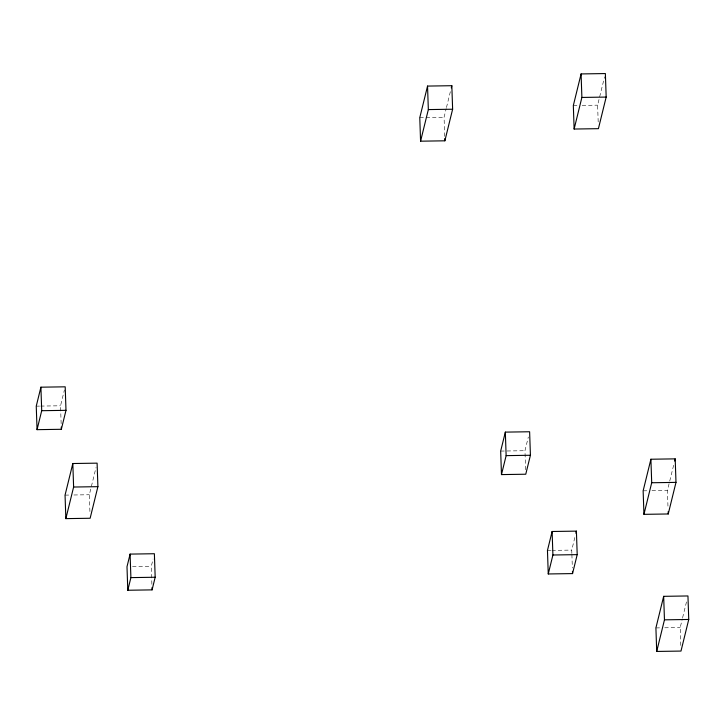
<?xml version="1.0" encoding="UTF-8"?>
<svg xmlns="http://www.w3.org/2000/svg" width="725" height="725" viewBox="0 0 725 725"><rect width="100%" height="100%" fill="white"/><g stroke="black" fill="none" stroke-linecap="round" stroke-linejoin="round"><path stroke-width="0.54" stroke-dasharray="3.62 2.72" d="M61.145 423.69L60.537 405.782L64.416 389.978M89.909 511.542L89.338 494.749L96.035 467.507M151.887 584.287L151.28 566.37L153.093 558.993M444.706 136.336L444.062 117.305L446.201 108.587M446.473 107.499L450.488 91.151M598.188 121.954L597.618 105.161L604.577 76.832M525.607 469.746L524.963 450.714L528.326 437.021M571.862 553.438L571.744 550.085L575.369 535.34M667.961 506.141L667.426 490.463L674.123 463.221M680.802 645.467L680.186 627.56L682.334 618.842M682.597 617.745L686.883 600.318M573.33 105.533L577.743 105.46M582.157 105.397L597.618 105.161M419.775 117.668L444.062 117.305M36.25 406.145L39.558 406.1M40.663 406.082L60.537 405.782M500.676 451.077L524.963 450.714M65.051 495.121L69.473 495.048M73.887 494.985L89.338 494.749M643.138 490.834L647.561 490.762M651.974 490.698L667.426 490.463M547.457 550.447L550.773 550.402M551.87 550.384L571.744 550.085M132.512 566.651L151.28 566.37M655.908 627.923L660.321 627.859M664.734 627.787L680.186 627.56M571.898 554.562L572.351 567.992"/><path stroke-width="1.09" d="M40.908 387.186L36.25 406.145L37.047 429.662L61.335 429.291L65.993 410.332L65.196 386.824L40.908 387.186L41.706 410.703L37.047 429.662M72.817 463.52L65.051 495.121L65.848 518.629L90.136 518.257L97.902 486.665L97.105 463.148L72.817 463.52L73.615 487.037L65.848 518.629M130.092 554.099L126.993 566.742L127.79 590.25L152.078 589.878L155.177 577.245L154.38 553.728L130.092 554.099L130.899 577.617L127.79 590.25M427.542 86.076L419.775 117.668L420.572 141.185L444.86 140.813L452.627 109.221L451.829 85.704L427.542 86.076L428.339 109.584L420.572 141.185M451.285 87.879L451.829 85.704M581.088 73.932L573.33 105.533L574.127 129.041L598.415 128.669L606.173 97.078L605.375 73.56L581.088 73.932L581.885 97.44L574.127 129.041M505.334 432.118L500.676 451.077L501.473 474.594L525.761 474.222L530.419 455.264L529.622 431.756L505.334 432.118L506.132 455.635L501.473 474.594M552.115 531.488L547.457 550.447L548.254 573.964L572.542 573.593L577.2 554.634L576.402 531.126L552.115 531.488L552.912 555.006L548.254 573.964M575.886 533.228L576.402 531.126M650.905 459.233L643.138 490.834L643.945 514.342L668.232 513.971L675.99 482.379L675.192 458.862L650.905 459.233L651.702 482.75L643.945 514.342M674.658 461.046L675.192 458.862M663.665 596.331L655.908 627.923L656.705 651.44L680.993 651.068L688.75 619.467L687.952 595.959L663.665 596.331L664.463 619.839L656.705 651.44M581.885 97.44L606.173 97.078M428.339 109.584L452.627 109.221M41.706 410.703L65.993 410.332M506.132 455.635L530.419 455.264M73.615 487.037L97.902 486.665M651.702 482.75L675.99 482.379M552.912 555.006L577.2 554.634M130.899 577.617L155.177 577.245M664.463 619.839L688.75 619.467M668.151 511.732L668.232 513.971M572.469 571.354L572.542 573.593M444.788 138.575L444.86 140.813M152.005 587.64L152.078 589.878M61.262 427.052L61.335 429.291"/></g></svg>
